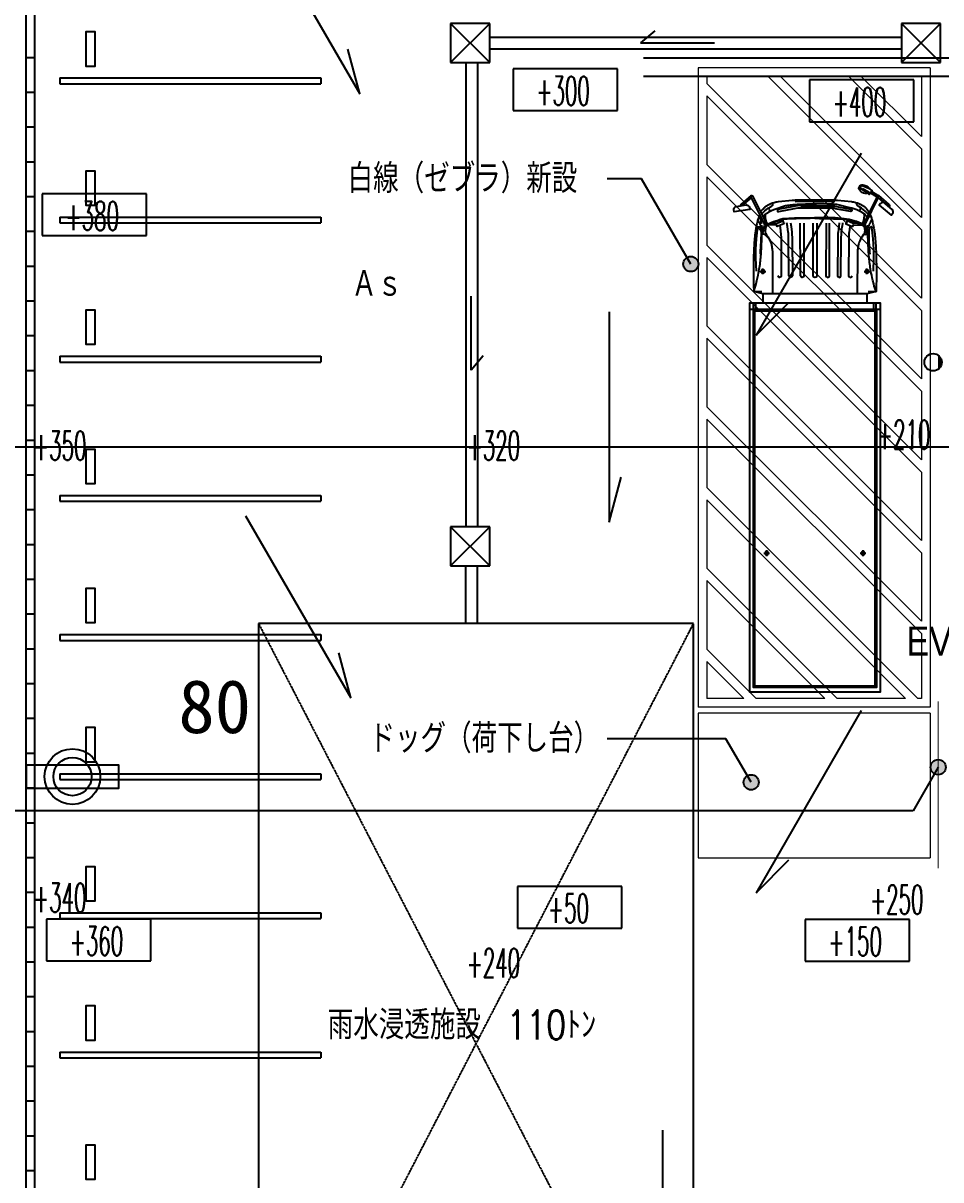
# Model space of a CAD drawing. Header units: millimetres. Extents: x 3721 to 423725, y 3529 to 115772.
# Drawn here: x 20774 to 36592, y 39457 to 59407 of the extents above; entities that cross this region are included whole.
import ezdxf
from ezdxf.enums import TextEntityAlignment as Align

# ---------------------------------------------------------------- set-up
doc = ezdxf.new("R2010")
doc.units = ezdxf.units.MM
doc.header["$LTSCALE"] = 0.2
doc.header["$PDMODE"] = 1
doc.linetypes.add('CENTER', pattern=[50.800000000000004, 31.75, -6.35, 6.35, -6.35])
doc.linetypes.add('HIDDEN', pattern=[0.375, 0.25, -0.125])
doc.layers.get('Defpoints').update_dxf_attribs({"color": 40})
for name, color, linetype in [('0-1', 7, 'Continuous'), ('92 設備記述', 3, 'Continuous'), ('歩行者通路', 1, 'Continuous')]:
    doc.layers.add(name, color=color, linetype=linetype)
doc.layers.add('A_通芯', color=8, linetype='Continuous', plot=False)
doc.layers.add('撤去記述', color=1, linetype='Continuous', lineweight=9, true_color=0xff0000)
doc.layers.add('改修範囲', color=1, linetype='Continuous', lineweight=9, true_color=0xff0000)
doc.styles.get("Standard").update_dxf_attribs({"font": 'simplex.shx', "width": 0.8, "height": 700, "bigfont": 'extfont2.shx'})
doc.styles.add('Standard-A', font='romans.shx', dxfattribs={"bigfont": 'extfont2.shx'})
doc.styles.add('ゴシック', font='MS Gothic.ttf', dxfattribs={"height": 4})
doc.styles.add('スタイル1', font='MS PGothic.ttf')

# ---------------------------------------------------------------- blocks, each defined once
blk = doc.blocks.new('4t-軌跡(CAD素材.com)')
at = {"color": 0, "linetype": 'ByBlock', "lineweight": -2}
for points in [[(-764.8437707707199, 196.861150735047), (-894.999913230291, 114.4798742569365), (-902.1974116670171, 109.4320180805771), (-906.3199292200588, 98.72457403426961), (-913.512363834845, 94.80938760377103), (-935.5738690723229, 110.1002770651758), (-960.4432534527296, 160.6314801481094), (-930.0628691507591, 182.3192385931579), (-787.430582663932, 238.3460273258243), (-774.9596500021144, 239.1174857965598), (-766.3827449843375, 234.5152247714796), (-757.6814681695396, 210.3841388541841), (-760.1675564273755, 199.0648978614699)], [(1060.018643010946, -8388.849307713775), (1060.018643010946, -1914.551628587509), (-1009.981356989025, -1914.551628587509), (-1009.981356989025, -8388.849307713775)]]:
    blk.add_lwpolyline(points, close=True, dxfattribs=at)
for points in [[(-894.999913230291, 114.4798742569365, 0.2291768049984026), (-790.683356334499, 127.515894465203, 0.1613515690306385), (-737.8677522656944, 183.4859011795998, 0.4626931686591522), (-765.5442214309151, 252.1324602104323, 0.123004528998382), (-802.6918425971962, 257.3713728100956, 0.07302055432825248), (-842.4285629529477, 248.9519195882749, 0.1140546297213871), (-898.9753027062543, 212.262638496697, 0.06841963241910276), (-916.0779860537587, 188.5853744329215)], [(-1178.169996715194, -57.03423767171626, -0.4142135623730787), (-1107.686088803879, -62.69274679930459), (-1083.707676406761, -90.85723650440559), (-1288.900653595294, -265.5524601544639), (-1312.879065992427, -237.3879704493702, -0.414213562373095), (-1307.220556864835, -166.9040625380367), (-1069.053599384337, 35.86423135381847)], [(-1072.037114783991, 72.72400719997313), (-1249.827793281089, -78.6417109084432, 0.353060018984549), (-1254.214693690068, -121.7764404870759)], [(1121.768275566763, 72.72400719997313), (1299.558954063876, -78.6417109084432, -0.2019816789270691), (1309.539153528123, -103.5169084920162, -0.2019816789270691)], [(-286.3133713650261, -101.7291766055942), (-591.2755958249472, -160.0376847921216, 0.2324410973854182), (-613.0914735304104, -174.0356277626634), (-610.6137109269766, -189.931041490061, 0.3265922731934958), (-596.7502095470409, -201.647895409762), (-263.036200838731, -141.5263922914964)], [(254.6912795647368, -101.4933448793963), (-285.5255874278519, -101.6977990491359, 0.4131776957412965), (-295.5217528476351, -111.6662034066758), (-295.5837293350633, -131.2820675305484, 0.4140753677810705), (-285.6200926352321, -141.3135965235051), (313.4445827263087, -143.4890176701947)], [(-770.5313025483192, -410.7103715661833, -0.04848322224379966), (-606.0409469376755, -350.5856188040634, -0.03530230971952785), (-435.1751563700818, -322.4938835294088), (-323.8827106118406, -310.7658608740239), (24.12315171769296, -303.3898692578514)], [(-395.8186038807471, -394.2856003785346), (-386.8675814133458, -460.0955791314118, -0.009805979292566373), (-386.1296259606752, -463.9475422893665), (-374.8955812841159, -554.7942103978276, -0.0266581308969879), (-367.4712715018686, -661.0920509321295), (-363.863293812974, -1311.379496274058, -0.8634990674076372), (-424.7965405578871, -1311.379496274058), (-428.4045182467817, -661.0920509321295, 0.0266581308969879), (-435.8288280289999, -554.7942103978276), (-447.0628727055882, -463.9475422893665, 0.009805979292566373), (-447.8008281582297, -460.0955791314118), (-456.7518506256602, -394.2856003785346)], [(820.2624633310916, -410.7103715661833, 0.04848322224379966), (655.7721077204478, -350.5856188040634, 0.07244138969258347), (576.2006923607696, -322.4938835294088), (373.9199966336746, -310.7658608740239), (24.12315171769296, -303.3519093440336)], [(445.8558899026975, -394.2856003785346), (436.9048674352671, -460.0955791314118, 0.009805979292566373), (436.1669119826256, -463.9475422893665), (424.9328673060372, -554.7942103978276, 0.0266581308969879), (417.508557523819, -661.0920509321295), (413.9005798349244, -1311.379496274058, 0.8634990674076372), (474.8338265798375, -1311.379496274058), (478.4418042687321, -661.0920509321295, -0.0266581308969879), (485.8661140509503, -554.7942103978276), (497.1001587275096, -463.9475422893665, -0.009805979292566373), (497.8381141801801, -460.0955791314118), (506.7891366476106, -394.2856003785346)], [(-579.8640599353093, -442.5411910828425), (-577.4764323322888, -460.0955791314118, -0.009805979292566373), (-576.7384768796182, -463.9475422893665), (-565.504432203059, -554.7942103978276, -0.0266581308969879), (-558.0801224208117, -661.0920509321295), (-554.4721447319171, -1311.379496274058, -0.8634990674076372), (-615.4053914768301, -1311.379496274058)], [(-166.9858438900119, -401.0374665268901), (-163.3778662011173, -1311.379496274058, -0.8634990674076372), (-224.3111129460303, -1311.379496274058), (-227.9190906349249, -401.0374665268901)], [(-5.449778722875635, -403.8114711870512), (-5.449778722875635, -1311.379496274058, 0.9167387382499042), (55.48346802203741, -1311.847641542685), (55.48346802203741, -405.0161411467489)], [(217.0231299119623, -401.0374665268901), (213.4151522230677, -1311.379496274058, 0.8634990674076372), (274.3483989679808, -1311.379496274058), (277.9563766568754, -401.0374665268901)], [(629.595220718169, -442.5411910828789), (627.2075931151485, -460.0955791314118, 0.009805979292566373), (626.469637662507, -463.9475422893665), (615.2355929859186, -554.7942103978276, 0.0266581308969879), (607.8112832037004, -661.0920509321295), (604.2033055148058, -1311.379496274058, 0.8634990674076372), (665.1365522597189, -1311.379496274058)]]:
    blk.add_lwpolyline(points, format="xyb", dxfattribs=at)
for points in [[(-838.5514319280774, -425.4498120078133), (-1078.410560398464, 54.59072562778965, -0.894638962321444), (-1051.574142249141, 67.9999262346173), (-811.7150137787539, -412.0406114009857, -0.860058965601119)], [(888.2825927108497, -425.4498120078133), (1128.141721181237, 54.59072562778965, 0.894638962321444), (1101.305303031913, 67.9999262346173), (861.4461745615263, -412.0406114009857, 0.860058965601119)], [(666.0616533637367, -173.5627811473023, 0.3681442637772814), (657.6529567060206, -163.6902053095182), (266.6968003876827, -85.95903410955361, 0.4411111116751301), (255.1291937611677, -95.14358903119137), (253.2144446702878, -122.9074508489648, 0.3890307372445136), (261.6410702660651, -133.4746670289969), (654.5119756752829, -209.4221620277604, 0.4605563000340634), (666.0616533637367, -199.5429667638746)], [(1154.018500912396, -131.3528837698468), (1148.677603602016, -167.9544897094092), (1415.33936709429, -206.8657084623192), (1420.680264404669, -170.2641025227567, 0.414213562373095), (1378.423757393597, -113.5685328967047), (1210.714070538452, -89.09637675876729, 0.414213562373095)], [(1150.018643010946, -1783.698905334932, -0.414213562373095), (1155.018643010946, -1788.698905334932), (1155.018643010946, -8484.958670721091), (-1104.981356989025, -8484.958670721091), (-1104.981356989025, -1788.698905334932, -0.414213562373095), (-1099.981356989025, -1783.698905334932)]]:
    blk.add_lwpolyline(points, format="xyb", close=True, dxfattribs=at)
for points in [[(-1061.177655271589, 74.57654487474792), (-952.3701022917085, 144.2279361521105)], [(-1042.906271460713, 50.65253829087669), (-939.0392010122741, 117.1413597606115)], [(-935.5738690723229, 110.1002770651758), (-902.2375755867834, 134.4446054587752), (-795.4725893406867, 186.6385065985341)], [(962.3841133568058, -210.0291110836115), (914.523009516488, -154.9653193799822), (907.5343899671134, -147.1252836712156), (900.2835758626607, -139.5046064047856), (892.7474348441028, -132.0976473332485), (884.9028345524421, -124.8987662090585), (876.7266426285642, -117.9023227847574), (868.1957267135003, -111.1026768128722), (859.2857944820862, -104.4954414342137), (849.9679137448693, -98.08124334297463), (840.2119923462888, -91.86196262163139), (829.9879381308419, -85.83947935268952), (819.2656589429098, -80.01567361864), (808.0150626270188, -74.39242550198833), (796.2060570275498, -68.97161508524005), (783.8085499890003, -63.75512245085702), (770.7805715511931, -58.74629098912555), (757.0326405354281, -53.95431732155703), (742.4633979583887, -49.38986137737083), (726.9714848367585, -45.06358308587369), (710.4555421872501, -40.98614237625588), (692.8142110265471, -37.16819917778048), (673.946132371304, -33.62041341976874), (653.7499472382624, -30.35344503141096), (417.089611513351, -5.196256473944231), (389.4749317685055, -4.02452400567563), (361.08533498201, -2.951435595205112), (331.7688151292823, -1.980618823923578), (301.3361215932382, -1.120622862486925), (269.4490253871336, -0.3996832385819289), (235.7320529317221, 0.1490429306650185), (199.8097306478157, 0.04132927890896099), (25.018643010917, 0.04132927890896099), (-25.018643010917, -0.04132927890896099), (-69.9977233515383, 0.04077054946537828), (-111.269298934305, 0.5972264372758218), (-149.7724446259526, 0.4923985283021466), (-185.6947669098881, 0.1490429306650185), (-219.4117393652705, -0.3996832385819289), (-251.2988355713751, -1.120622862486925), (-281.7315291074192, -1.980618823923578), (-311.0480489601759, -2.951435595205112), (-339.4376457466715, -4.02452400567563), (-367.0523254914879, -5.196256473944231), (-604.0187864554609, -30.35344503141096), (-624.2149715885316, -33.62041341976874), (-643.0830502437457, -37.16819917778048), (-660.7243814044778, -40.98614237625588), (-677.2403240539861, -45.06358308587369), (-692.7322371755872, -49.38986137737083), (-707.3014797526266, -53.95431732155703), (-721.0494107683917, -58.74629098912555), (-734.0773892061989, -63.75512245085702), (-746.4748962447484, -68.97161508524005), (-758.2839018442173, -74.39242550198833), (-769.5344981601374, -80.01567361864), (-780.2567773480405, -85.83947935268952), (-790.4808315635164, -91.86196262163139), (-800.2367529620678, -98.08124334297463), (-809.5546336992848, -104.4954414342137), (-818.4645659306989, -111.1026768128722), (-826.9954818457918, -117.9023227847574), (-835.1716737696406, -124.8987662090585), (-843.0162740613305, -132.0976473332485), (-850.5524150798592, -139.5046064047856), (-857.8032291843119, -147.1252836712156), (-864.7918487337156, -154.9653193799822), (-871.541406087068, -163.0303537785876), (-911.0632065679383, -213.210739118138)], [(1276.905401176904, -98.75499939850124), (1118.784760167109, 35.86423135381847)], [(-893.9335622459621, -247.4930435785354), (-842.1376360153226, -193.8477726004712), (-780.9741943452827, -145.9925505494903), (-730.6866161004436, -113.6229760917558), (-708.5410191096744, -100.198367443496), (-702.4248897321377, -91.48865554673102), (-699.7872753772099, -78.67002161338314), (-700.8195384817809, -62.52867605161009), (-703.2835191222694, -52.69551445752222)], [(-875.1596314034396, -285.0661303843153), (-847.2124076786713, -262.0427514759576), (-838.5065691185737, -254.9746590968352), (-829.8715864264086, -248.1926626536369), (-821.250206394805, -241.6617826659131), (-812.5851758163335, -235.3470396533012), (-803.8192414836521, -229.2134541353225), (-794.8951501893316, -223.2260466315711), (-785.7556487259717, -217.3498376616408), (-776.3434838862013, -211.5498477450965), (-766.5946206662484, -205.7977864727363), (-756.41789687665, -200.0921197199423), (-745.7153685316007, -194.4380024333877), (-734.3890916452947, -188.8405895596588), (-722.3411222318973, -183.3050360453999), (-709.4735163056321, -177.8364968372262), (-695.688329880606, -172.4401268817674), (-680.8876189710718, -167.1210811256242), (-665.0189749530255, -161.8862328309988), (-648.2121306497575, -156.7493285221644), (-630.6423542464472, -151.725833039025), (-612.484913928216, -146.8312112214262), (-593.9150778802141, -142.0809279092573), (-575.108114287621, -137.490447942364), (-375.8118222509365, -85.54172506549367), (-352.442294606808, -82.980028710248), (-328.0442745655455, -80.63987424071092), (-302.5248522689071, -78.55394321298081), (-275.6513800066168, -76.74304042310541), (-246.6322586604656, -75.18046362679888), (-214.5361512602103, -73.82763381968107), (-178.4317208356078, -72.64597199743002), (-137.3876304164442, -71.59689915562194), (-90.4725430324761, -70.64183628993487), (-36.75512171351875, -69.74220439595956), (24.69597051070014, -68.85942446940317)], [(-746.2348057378404, -194.6620557402421), (-755.1668070025189, -170.8967498841594), (-761.352742948904, -152.3389420449457), (-767.3152148976369, -136.1403228488707)], [(360.809517321366, -2.503003601254022), (360.8021344586596, -26.87977089315973), (25.018643010917, -25.61235013421538), (-310.7648484368256, -26.87977089315973), (-310.772231299532, -2.503003601254022)], [(924.416140426023, -286.0160716585997), (915.0184988133988, -276.466818885332), (905.8052251966874, -269.3431288866341), (896.9435684614728, -262.0427514759576), (888.2377299013751, -254.9746590968352), (879.6027472092101, -248.1926626536369), (870.9813671775773, -241.6617826659131), (862.316336599135, -235.3470396533012), (853.5504022664245, -229.2134541353225), (844.626310972104, -223.2260466315711), (835.4868095087731, -217.3498376616408), (826.0746446690027, -211.5498477450965), (816.3257814490207, -205.7977864727363), (806.1490576594224, -200.0921197199423), (795.446529314373, -194.4380024333877), (784.120252428067, -188.8405895596588), (772.0722830146988, -183.3050360453999), (759.2046770884044, -177.8364968372262), (745.4194906634075, -172.4401268817674), (730.6187797538732, -167.1210811256242), (714.7501357358269, -161.8862328309988), (530.5212055754819, -100.5294806626116), (510.9004920431325, -97.35029822080833), (490.7158354049752, -94.22924988407613), (469.8743258026807, -91.19901720849884), (448.2830533780361, -88.29228175026219), (425.8491082727996, -85.54172506549367), (402.4795806286711, -82.980028710248), (378.0815605874086, -80.63987424071092), (352.5621382907702, -78.55394321298081), (325.6886660284799, -76.74304042310541), (296.6695446823287, -75.18046362679888), (264.5734372820443, -73.82763381968107), (228.4690068574419, -72.64597199743002), (187.4249164383073, -71.59689915562194), (140.5098290543392, -70.64183628993487), (86.79240773538186, -69.74220439595956), (25.34131551113387, -68.85942446940317)], [(943.6647230287344, -247.4930435785354), (891.868796798095, -193.8477726004712), (830.7053551280551, -145.9925505494903), (780.417776883216, -113.6229760917558), (758.2721798924758, -100.198367443496), (752.15605051491, -91.48865554673102), (749.5184361599822, -78.67002161338314), (750.5506992645533, -62.52867605161009), (753.0146799050417, -52.69551445752222)], [(795.9659665206418, -194.6620557402421), (804.8979677853204, -170.8967498841594), (811.0839037317055, -152.3389420449457), (817.0463756804384, -136.1403228488707)], [(-925.1516168006783, -251.5204223030159), (-928.8089037797326, -259.6919827517049), (-933.7667885543924, -271.548633804392), (-938.6165492514992, -283.9919781702556), (-943.3693332884723, -297.0960651844725), (-948.0362880827888, -310.9349441822633), (-952.6285610518098, -325.5826644988629), (-957.1572996130126, -341.1132754694336), (-961.6336511838163, -357.6008264292395), (-966.0626094898762, -375.0769546355805), (-970.42455348988, -393.4036490345534), (-974.6937084506644, -412.4004864944072), (-978.8442996391532, -431.8870438833474), (-982.850552322212, -451.6828980696082), (-986.6866917667357, -471.6076259214242), (-990.3269432396482, -491.4808043069861), (-993.7455320078152, -511.122010094572), (-996.9244157580397, -530.4023696186414), (-999.8764818569034, -549.3992070784807), (-1002.622350090896, -568.2413961396742), (-1005.182640246479, -587.0578104677625), (-1007.577972110172, -605.9773237282425), (-1009.828965468434, -625.1288095867421), (-1011.956240107786, -644.641141708802), (-1013.980415814687, -664.6431937599191), (-1015.918675744571, -685.2672760368077), (-1017.774456528496, -706.6594453603102), (-1019.54775816646, -728.9691951826026), (-1021.238580658464, -752.3460189555699), (-1022.846924004538, -776.9394101313592), (-1024.372788204651, -802.898862162001), (-1025.816173258805, -830.3738684994969), (-1027.177079167028, -859.5139225959065), (-1028.457224244819, -890.4388769601719), (-1029.66520006991, -923.1500203289543), (-1030.13730957704, -937.3485191084692)], [(-887.9048515818868, -490.7294018429748), (-894.270536152253, -476.3232266289633), (-899.8473028478766, -463.7109514538242), (-904.7429377656808, -452.6452949471059), (-909.0652270026767, -442.8789757382983), (-912.9219566558168, -434.1647124570081), (-916.4209128220245, -426.2552237327982), (-919.6698815983109, -418.903228195144), (-922.7766490816284, -411.8614444736377), (-925.8551426903432, -404.89672538585), (-929.0438551285333, -397.8324605014277), (-932.4874204216612, -390.5061735780837), (-936.3304725951893, -382.7553883735454), (-940.7176456746383, -374.4176286454531), (-945.7935736854415, -365.3304181515196), (-951.7028906530904, -355.3312806494432), (-958.5902306030766, -344.2577398969079)], [(-940.4673713850934, -287.6238048407467), (-924.450732550773, -292.0132587083717), (-910.1267574347294, -293.2394481941665), (-904.904402107597, -292.6547181466231)], [(-811.1959768731758, -414.146558170949), (-810.7692786812113, -413.9333523093082), (-624.2853038206667, -399.9487450037741), (-529.9202800779749, -363.9074626230504), (-510.0686699096841, -415.883905777162), (-624.618916894673, -459.6346264851345), (-637.589160733376, -429.5931805972541), (-788.4045375684655, -438.1951513965978), (-813.2632755858212, -456.1184632034638), (-822.1290337812534, -465.5279527413441), (-833.412790205286, -535.4794353033722), (-826.3813555771922, -590.5038294493352), (-844.326150464607, -600.6019205726989), (-870.888939034412, -593.9790971349066), (-872.9173929865792, -576.9283724447378), (-845.8750624600943, -441.6262258362622), (-837.6056968305347, -427.3425529161359), (-837.1789986385411, -427.1293470544988)], [(-791.6858186239697, -412.4048056430074), (-793.7103025689285, -409.1687326953906), (-796.7743206423038, -404.0706452124359), (-799.2997421515611, -399.6497153085584), (-801.397618764764, -395.7450110272839), (-803.1790021500055, -392.1956004121821), (-804.7549439754075, -388.8405515068662), (-806.2197079467733, -385.5435830523566), (-807.6004059207771, -382.2670165796662), (-808.907361791833, -378.99782431723), (-810.1508994543838, -375.7229784936135), (-811.3413428027852, -372.429451337237), (-812.4890157315094, -369.1042150766079), (-813.6042421349412, -365.7342419402048), (-814.6973459074943, -362.3065041564769), (-815.7756193237874, -358.8131768689709), (-816.8342281792866, -355.2672468813762), (-817.8653066496918, -351.6869039123922), (-818.8609889107029, -348.090337680791), (-819.8134091379616, -344.4957379052576), (-820.7147015071969, -340.921294304535), (-821.5570001941087, -337.3851965973081), (-822.3324393743096, -333.9056345023782), (-823.0358571006655, -330.4926041714134), (-823.6729069343855, -327.1233274881888), (-824.2519463137869, -323.7668327694919), (-824.7813326772157, -320.3921483320228), (-825.2694234629889, -316.9683024926562), (-825.7245761094528, -313.4643235680342), (-826.1551480549533, -309.8492398750313), (-826.5694967377785, -306.0920797303479), (-826.9688511930144, -302.1195107094172), (-827.32592684259, -297.6887574222419), (-827.6063107050868, -292.5146837374705), (-827.7755897991738, -286.3121535237078), (-827.7993511434324, -278.7960306496461), (-827.6431817565608, -269.6811789838175), (-827.2726686571405, -258.682462395016), (-826.6533988637821, -245.5147447517593)], [(24.12315171769296, -318.9730930750593), (-55.37895281340752, -320.5050403921705), (-126.5319803900929, -321.9560137518783), (-190.098338749769, -323.3595090735107), (-246.8404356298124, -324.7490222763663), (-297.5206787675415, -326.1580492798166), (-342.9014759004203, -327.6200860032041), (-383.7452347657963, -329.1686283658128), (-420.8143631010171, -330.8371722869997), (-454.7943791569996, -332.657728082042), (-486.0632432385028, -334.6563636500287), (-514.9220261638256, -336.8576612859251), (-542.613952118103, -351.7644608092014), (-563.2963602534874, -355.6950323901765), (-583.4459327416407, -359.9827821593426), (-603.1334901819209, -364.6347324670278), (-622.4298531736276, -369.6579056634437), (-641.4058423161478, -375.0593240989474), (-660.1322782087809, -380.8460101237506), (-678.679981450885, -387.0249860881813), (-697.1197726417595, -393.6032743425239), (-715.5986378096422, -400.6462751207073), (-732.6882264744345, -407.6792174881521)], [(25.91413430414104, -318.9730930750593), (105.4162388352706, -320.5050403921705), (176.5692664119561, -321.9560137518783), (240.1356247716321, -323.3595090735107), (296.8777216516464, -324.7490222763663), (347.5579647894047, -326.1580492798166), (392.9387619222834, -327.6200860032041), (433.7825207876303, -329.1686283658128), (470.8516491228802, -330.8371722869997), (504.8316651788627, -332.657728082042), (536.1005292603659, -334.6563636500287), (564.9593121856597, -336.8576612859251), (592.3451129009045, -351.7644608092014), (613.0275210362888, -355.6950323901765), (633.1770935244422, -359.9827821593426), (652.8646509646933, -364.6347324670278), (672.1610139564291, -369.6579056634437), (691.1370030989201, -375.0593240989474), (709.8634389915824, -380.8460101237506), (728.4111422336573, -387.0249860881813), (746.8509334245609, -393.6032743425239), (765.3297985924146, -400.6462751207073), (783.6042702475825, -408.1668368186583)], [(860.9271376559482, -414.146558170949), (860.5004394639836, -413.9333523093082), (674.0164646034391, -399.9487450037741), (579.6514408607472, -363.9074626230504), (559.7998306924565, -415.883905777162), (674.3500776774454, -459.6346264851345), (687.3203215161484, -429.5931805972541), (838.1356983512378, -438.1951513965978), (862.9944363685936, -456.1184632034638), (871.8601945640257, -465.5279527413441), (883.1439509880584, -535.4794353033722), (876.1125163599645, -590.5038294493352), (894.0573112473794, -600.6019205726989), (920.6200998171844, -593.9790971349066), (922.6485537693516, -576.9283724447378), (895.6062232428667, -441.6262258362622), (887.3368576133071, -427.3425529161359), (886.9101594213425, -427.1293470544988)], [(841.3587406406732, -412.4978984511145), (843.4414633517008, -409.1687326953906), (846.5054814251052, -404.0706452124359), (849.0309029343625, -399.6497153085584), (851.1287795475655, -395.7450110272839), (852.910162932807, -392.1956004121821), (854.486104758209, -388.8405515068662), (855.9508687295456, -385.5435830523566), (857.3315667035495, -382.2670165796662), (858.6385225746344, -378.99782431723), (859.8820602371561, -375.7229784936135), (861.0725035855867, -372.429451337237), (862.2201765143109, -369.1042150766079), (863.3354029177426, -365.7342419402048), (864.4285066902667, -362.3065041564769), (865.5067801065597, -358.8131768689709), (866.565388962088, -355.2672468813762), (867.5964674324932, -351.6869039123922), (868.5921496934752, -348.090337680791), (869.544569920763, -344.4957379052576), (870.4458622899983, -340.921294304535), (871.288160976881, -337.3851965973081), (872.0636001571111, -333.9056345023782), (872.7670178834669, -330.4926041714134), (873.404067717187, -327.1233274881888), (873.9831070965884, -323.7668327694919), (874.512493459988, -320.3921483320228), (875.0005842457904, -316.9683024926562), (875.4557368922542, -313.4643235680342), (875.8863088377257, -309.8492398750313), (876.30065752058, -306.0920797303479), (876.7000119758159, -302.1195107094172), (877.0570876253623, -297.6887574222419), (877.3374714878883, -292.5146837374705), (877.5067505819461, -286.3121535237078), (877.5305119262339, -278.7960306496461), (877.3743425393332, -269.6811789838175), (877.0038294399128, -258.682462395016), (876.3845596465835, -245.5147447517593)], [(937.6360123646882, -490.7294018429748), (944.0016969350545, -476.3232266289633), (949.5784636306489, -463.7109514538242), (954.4740985484823, -452.6452949471059), (958.7963877854781, -442.8789757382983), (962.6531174385891, -434.1647124570081), (966.152073604826, -426.2552237327982), (969.4010423811123, -418.903228195144), (972.5078098644008, -411.8614444736377), (975.5863034731155, -404.89672538585), (978.7750159113057, -397.8324605014277), (982.2185812044336, -390.5061735780837), (986.0616333779908, -382.7553883735454), (990.4488064574107, -374.4176286454531), (995.524734468243, -365.3304181515196), (1001.434051435892, -355.3312806494432), (1008.321391385849, -344.2577398969079)], [(941.6219994008861, -411.9573499687613), (944.7599716879049, -396.9121993525696), (947.4230448319722, -384.4050061124653), (949.6790615678619, -374.1066346623775), (951.5958646302315, -365.6879494161767), (953.2412967537675, -358.8198147877192), (954.6832006732147, -353.1730951909485), (955.9894191232597, -348.4186550396917), (957.227794838589, -344.2273587478776), (958.4546859087277, -340.3229799636683), (959.680511842409, -336.6409292721582), (960.9042075032339, -333.1695264928203), (962.1247077546868, -329.8970914450401), (963.3409474603686, -326.8119439482034), (964.551861483822, -323.9024038217685), (965.7563846886187, -321.1567908851357), (966.9534519382723, -318.5634249577342), (968.1424710204446, -316.1111415209671), (969.3247414192156, -313.7908387045827), (970.5020355427259, -311.5939303003179), (971.6761257991166, -309.5118300998947), (972.8487845965574, -307.5359518951227), (974.0217843431892, -305.6577094776658), (975.1968974471529, -303.8685166393334), (976.3758963166183, -302.1597871718768), (977.568129112522, -300.5176541569745), (978.8132470068085, -298.9071278362899), (980.1584769242472, -297.2879377413992), (981.6510457896366, -295.6198134039951), (983.3381805276877, -293.8624843556099), (985.267108063199, -291.9756801278781), (987.4850553208817, -289.9191302524632), (990.0392492255341, -287.6525642609122)], [(975.1889028226287, -251.5204223030159), (978.8461898016831, -259.6919827517049), (983.8040745763428, -271.548633804392), (988.6538352734497, -283.9919781702556), (993.4066193104227, -297.0960651844725), (998.0735741047392, -310.9349441822633), (1002.66584707376, -325.5826644988629), (1007.194585634963, -341.1132754694336), (1011.670937205767, -357.6008264292395), (1016.099895511827, -375.0769546355805), (1020.46183951183, -393.4036490345534), (1024.730994472615, -412.4004864944072), (1028.881585661104, -431.8870438833474), (1032.887838344162, -451.6828980696082), (1036.723977788686, -471.6076259214242), (1040.364229261599, -491.4808043069861), (1043.782818029766, -511.122010094572), (1046.96170177999, -530.4023696186414), (1049.913767878854, -549.3992070784807), (1052.659636112847, -568.2413961396742), (1055.21992626843, -587.0578104677625), (1057.615258132122, -605.9773237282425), (1059.866251490384, -625.1288095867421), (1061.993526129736, -644.641141708802), (1064.017701836638, -664.6431937599191), (1065.955961766522, -685.2672760368077), (1067.811742550446, -706.6594453603102), (1069.58504418841, -728.9691951826026), (1071.275866680415, -752.3460189555699), (1072.884210026488, -776.9394101313592), (1074.410074226602, -802.898862162001), (1075.853459280755, -830.3738684994969), (1077.214365188978, -859.5139225959065), (1078.49451026677, -890.4388769601719), (1079.702486091861, -923.1500203289543), (1080.17459559899, -937.3485191084692)], [(-982.7178079290461, -1230.022185515605), (-993.574658960526, -1008.461412177883), (-991.2884026562242, -859.7510449218389), (-979.4463774938922, -673.3685101315714), (-963.9270585126214, -518.2804041457202), (-957.7085498730448, -478.2303280921697), (-954.7043841681007, -471.0500710513079), (-950.4138560985302, -468.3273372173062), (-936.7942473543953, -468.3273372173062), (-927.5793230802374, -476.1785870616077), (-914.9315312980762, -489.1898580447232), (-910.5265843998786, -496.5009913308459), (-907.6152375621168, -504.6290798050395), (-904.4742829411844, -521.6627347028189), (-902.5206536122278, -575.4851037099361), (-903.7984026154882, -615.9809941077256), (-905.4593658902013, -650.8251787756308), (-906.7300105531613, -710.6696068764759), (-916.653774069724, -889.7045144110634), (-919.2611939404887, -938.3163259270586)], [(-902.2468228799553, -937.3485191084692), (-902.1434320013068, -935.6099139654762), (-900.4266677094711, -904.7175722932516), (-898.8698460461892, -874.8894992359055), (-897.4714623125183, -846.4985868227304), (-896.2270767446462, -819.8243594196902), (-895.1205093198951, -794.7728707392162), (-894.1326449507178, -771.1568068303968), (-893.2443685496837, -748.7888537422623), (-892.4365650292748, -727.4816975239446), (-891.690119301973, -707.0480242244448), (-890.9859162803186, -687.3005198928513), (-890.3048408768227, -668.0518705782088), (-889.6343620977568, -649.1626284471495), (-888.9882853244926, -630.6848101363066), (-888.3870000322204, -612.718298399901), (-887.8508956960432, -595.3629759921096), (-887.4003617911221, -578.7187256671532), (-887.0557877926476, -562.8854301791798), (-886.8375631757226, -547.9629722824393), (-886.7660774155374, -534.0512347310942), (-886.8556086405733, -521.203561717346), (-887.0959895925916, -509.287143185451), (-887.4709416667902, -498.1226305177042), (-887.9641862583085, -487.5306750963427), (-888.5594447622861, -477.3319283036326), (-889.2404385738628, -467.3470415218108), (-889.7052361109963, -457.5214708068452), (-889.8204581468453, -451.4147029073138), (-889.9740875279676, -444.3477513757753), (-890.1661242543632, -435.8366836617133)], [(-851.3880758720479, -469.2097415465214), (-855.2504459787015, -471.4455277690795), (-888.2484398090601, -491.3369812962846)], [(-888.1468581792869, -490.1817169228671), (-863.1827975913911, -528.2228197910663)], [(-827.7189189809578, -580.0367455870328), (-812.9877376450604, -601.0038863924638), (-784.7186976962112, -643.9727721285963), (-763.7366902922367, -678.9741723657571), (-748.709677226012, -707.5751908770544), (-738.3056202903826, -731.3429314355817), (-731.1924812782236, -751.8444978143598), (-726.0382219824387, -770.646993786555), (-721.7276770960743, -789.0748003156405), (-718.0131729128625, -807.4814071267392), (-714.8639086267649, -825.9775811353684), (-712.2490834317141, -844.6740892571324), (-710.1378965216136, -863.681698407534), (-708.499547090425, -883.1111755020902), (-707.3032343320519, -903.073287456391), (-706.518157440456, -923.6788011859244), (-706.277845104938, -1621.54613756913)], [(878.048391366392, -575.3546664399037), (858.8890888378228, -603.5644956739343), (832.2335334847885, -645.4546062035151), (812.3330926780036, -679.7328714121322), (797.9621118100331, -707.8952670372455), (787.8949362735293, -731.4377688163731), (780.9059114610573, -751.8563524869605), (775.7693827652402, -770.646993786555), (771.4588378788758, -789.0748003156405), (767.744333695664, -807.4814071267392), (764.5950694095663, -825.9775811353684), (761.9802442144864, -844.6740892571324), (759.8690573043859, -863.681698407534), (758.2307078731974, -883.1111755020902), (757.0343951148534, -903.073287456391), (756.2493182232574, -923.6788011859244), (756.0090058877395, -1621.54613756913)], [(821.2278110555926, -411.1361238347235), (821.8902849313599, -411.4050482596431), (822.489686141329, -411.6256270800586), (823.0297432915104, -411.7981605666646), (823.5141849880602, -411.9229489901263), (823.9467398369598, -412.0002926212546), (824.3317259813921, -412.0311605351089), (824.6758197126765, -412.0191970242813), (824.9862868591881, -411.9687151856851), (825.2703932493023, -411.8840281163357), (825.5354047113942, -411.76944891319), (825.7885870738683, -411.6292906731178)], [(901.1192366548203, -469.2097415465141), (904.9816067615029, -471.4455277690795), (937.9796005918324, -491.3369812962846)], [(937.368161612234, -490.9648357018523), (912.4616867206787, -525.9599480498073)], [(952.2841089019057, -937.3485191084692), (952.1807180232572, -935.6099139654762), (950.4639537314215, -904.7175722932516), (948.9071320681396, -874.8894992359055), (947.5087483344687, -846.4985868227304), (946.2643627665966, -819.8243594196902), (945.1577953418455, -794.7728707392162), (944.1699309726682, -771.1568068303968), (943.2816545716341, -748.7888537422623), (942.4738510512252, -727.4816975239446), (941.7274053239234, -707.0480242244448), (941.023202302269, -687.3005198928513), (940.3421268987731, -668.0518705782088), (939.6716481197072, -649.1626284471495), (939.025571346443, -630.6848101363066), (938.4242860541708, -612.718298399901), (937.8881817179936, -595.3629759921096), (937.4376478130725, -578.7187256671532), (937.093073814598, -562.8854301791798), (936.874849197673, -547.9629722824393), (936.8033634374879, -534.0512347310942), (936.8928946625238, -521.203561717346), (937.1332756145421, -509.287143185451), (937.5082276887406, -498.1226305177042), (938.0014722802589, -487.5306750963427), (938.5967307842366, -477.3319283036326), (939.2777245958132, -467.3470415218108), (939.7425221329468, -457.5214708068452), (939.8577441687958, -451.4147029073138), (940.0113735499181, -444.3477513757753), (940.2034102763137, -435.8366836617133)], [(1032.448968711818, -1230.022185515605), (1043.305819743298, -1008.461412177883), (1041.019563438997, -859.7510449218389), (1029.177538276694, -673.3685101315714), (1013.658219295394, -518.2804041457202), (1007.439710655817, -478.2303280921697), (1004.435544950873, -471.0500710513079), (1000.145016881332, -468.3273372173062), (986.5254081371677, -468.3273372173062), (977.3104838630097, -476.1785870616077), (964.6626920808485, -489.1898580447232), (960.257745182651, -496.5009913308459), (957.3463983448892, -504.6290798050395), (954.2054437239567, -521.6627347028189), (952.2518143950001, -575.4851037099361), (953.5295633982896, -615.9809941077256), (955.1905266729736, -650.8251787756308), (956.4611713359336, -710.6696068764759), (966.3849348524964, -889.7045144110634), (968.9923547232902, -938.3163259270586)], [(-1030.443859817242, -937.3485191084692), (-1031.445637777433, -978.5653244035566), (-1032.437105844394, -1021.398205464655), (-1033.406647947806, -1066.13166531342), (-1034.981356989025, -1114.301627883782), (-1034.981356989025, -1378.322088623514), (-1032.434130837573, -1471.406252233362), (-1030.008788075633, -1579.01959353737), (-999.0071531764843, -1489.05099963968), (-988.3513643294718, -1447.991215033857), (-974.4310051871726, -1391.682703470236), (-963.0450476975675, -1342.837194614702), (-953.7773385906912, -1300.217773278076), (-946.211724596491, -1262.58752427117), (-939.9320524450595, -1228.70953240485), (-934.522168866315, -1197.346882489939), (-929.6293489586533, -1167.41773873708), (-925.1545812937111, -1138.460582956068), (-921.0622828114574, -1110.168976356486), (-917.3168704518903, -1082.236480147876), (-913.8827611549495, -1054.356655539865), (-910.7243718606333, -1026.223063741978), (-907.8061195089394, -997.529265963858), (-905.0924210398371, -967.9688234150599), (-902.5533731201285, -937.3485191084692)], [(1080.481145839192, -937.3485191084692), (1081.482923799384, -978.5653244035566), (1082.474391866344, -1021.398205464655), (1083.443933969756, -1066.13166531342), (1085.018643010975, -1114.301627883782), (1085.018643010975, -1378.322088623514), (1082.471416859524, -1471.406252233362), (1080.046074097583, -1579.01959353737), (1049.044439198435, -1489.05099963968), (1038.388650351422, -1447.991215033857), (1024.468291209123, -1391.682703470236), (1013.082333719518, -1342.837194614702), (1003.814624612642, -1300.217773278076), (996.2490106184414, -1262.58752427117), (989.96933846701, -1228.70953240485), (984.5594548882655, -1197.346882489939), (979.6666349806037, -1167.41773873708), (975.1918673156615, -1138.460582956068), (971.0995688334078, -1110.168976356486), (967.3541564738407, -1082.236480147876), (963.9200471769, -1054.356655539865), (960.7616578825837, -1026.223063741978), (957.8434055308899, -997.529265963858), (955.1297070617875, -967.9688234150599), (952.590659142079, -937.3485191084692)], [(-891.3901289031637, -1579.016706206814), (-1030.314913314811, -1579.01959353737), (-871.4324480939686, -1621.54613756913), (-871.4324480939686, -1783.698905334932)], [(-871.4324480939686, -1621.54613756913), (921.1636088767409, -1621.54613756913), (1080.046074097583, -1579.01959353737), (941.1212896859361, -1579.016706206814)], [(-1031.443091005014, -1889.551628587509), (-1031.443091005014, -1783.698905334932)], [(-991.4430910050141, -1889.551628587509), (-991.4430910050141, -1783.698905334932)], [(921.1636088768573, -1621.54613756913), (921.1636088768573, -1783.698905334932)], [(1041.480377026935, -1889.551628587509), (1041.480377026935, -1783.698905334932)], [(1081.480377026935, -1889.551628587509), (1081.480377026935, -1783.698905334932)], [(-1104.981356989025, -1889.551628587509), (1155.018643010946, -1889.551628587509)], [(-1034.981356989025, -1889.551628587509), (-1034.981356989025, -8413.849307713775), (1085.018643010946, -8413.849307713775), (1085.018643010946, -1889.551628587509)]]:
    blk.add_lwpolyline(points, dxfattribs=at)
at = {"layer": 'Defpoints', "color": 5}
for points in [[(-872.4813569890248, -1284.958670721069), (-872.4813569890248, -1184.958670721069)], [(922.5186430109752, -1284.958670721069), (922.5186430109752, -1184.958670721069)], [(-822.4813569890248, -1234.958670721069), (-922.4813569890248, -1234.958670721069)], [(972.5186430109752, -1234.958670721069), (872.5186430109752, -1234.958670721069)], [(-754.9813569890248, -6094.958670721087), (-854.9813569890248, -6094.958670721087)], [(-804.9813569890248, -6144.958670721087), (-804.9813569890248, -6044.958670721087)], [(905.0186430109752, -6094.958670721087), (805.0186430109752, -6094.958670721087)], [(855.0186430109752, -6144.958670721087), (855.0186430109752, -6044.958670721087)]]:
    blk.add_lwpolyline(points, dxfattribs=at)
for centre in [(-872.4813569890248, -1234.958670721069), (922.5186430109752, -1234.958670721069), (-804.9813569890248, -6094.958670721087), (855.0186430109752, -6094.958670721087)]:
    blk.add_circle(centre, 30, dxfattribs=at)

msp = doc.modelspace()

# ---------------------------------------------------------------- hatches: boundary and pattern name
at = {"layer": '92 設備記述'}
h = msp.add_hatch(color=8, dxfattribs=at)
h.dxf.hatch_style = 1
h.paths.add_polyline_path([(32412.99733229552, 55251.74190529691, 1), (32151.14854603738, 55251.74190529691, 1)])
h = msp.add_hatch(color=8, dxfattribs=at)
h.dxf.hatch_style = 1
h.paths.add_polyline_path([(36676.46644096334, 46574.18147760117, -1), (36414.6176547052, 46574.18147760117, -1)])
h = msp.add_hatch(color=8, dxfattribs=at)
h.dxf.hatch_style = 1
h.paths.add_polyline_path([(33452.71321820642, 46313.93988861434, 1), (33190.86443194828, 46313.93988861434, 1)])

# ---------------------------------------------------------------- linework, layer by layer
at = {"linetype": 'CENTER', "ltscale": 0.5, "const_width": 20}
msp.add_lwpolyline([(36545.54204783427, 47708.88876596745), (36545.54204783427, 44831.12485847995)], dxfattribs=at)
at = {"layer": '0-1', "color": 8}
msp.add_line((20824.47670860786, 30011.46237636921), (20824.47670860786, 93012.18397636921), dxfattribs=at)
at = {"layer": '0-1', "color": 8, "linetype": 'Continuous'}
for p, q in [((20974.47670860786, 30314.7113763692), (20974.47670860786, 93012.18397636921)), ((24764.62170860782, 61327.0481763692), (26578.09170860786, 58186.0261763692)), ((28142.79170860781, 59403.0805763692), (28142.79170860781, 58728.0805763692)), ((28142.79170860781, 59403.0805763692), (28817.79170860781, 58728.0805763692)), ((28142.79170860781, 58728.0805763692), (28817.79170860781, 59403.0805763692)), ((28817.79170860781, 59403.0805763692), (28142.79170860781, 59403.0805763692)), ((28817.79170860781, 58728.0805763692), (28817.79170860781, 59403.0805763692)), ((31664.81870860781, 59274.80537636921), (31417.85370860784, 59065.5805763692)), ((35912.85470860783, 59403.0805763692), (35912.85470860783, 58728.0805763692)), ((35912.85470860783, 59403.0805763692), (36587.85470860783, 58728.0805763692)), ((35912.85470860783, 58728.0805763692), (36587.85470860783, 59403.0805763692)), ((36587.85470860783, 59403.0805763692), (35912.85470860783, 59403.0805763692)), ((36581.18174135371, 59403.0805763692), (36581.18174135371, 58728.0805763692)), ((31417.85370860784, 59065.5805763692), (32690.85370860784, 59065.5805763692)), ((26578.09170860786, 58186.0261763692), (26370.41450860782, 58961.06497636921)), ((20974.41830860783, 58811.46237636921), (20824.41830860783, 58811.46237636921)), ((28142.79170860781, 58728.0805763692), (28817.79170860781, 58728.0805763692)), ((35912.85470860783, 58728.0805763692), (36587.85470860783, 58728.0805763692)), ((21407.86110860785, 58462.1839763692), (21407.86110860785, 58362.1839763692)), ((21407.86110860785, 58462.1839763692), (25907.86110860785, 58462.1839763692)), ((25907.86110860785, 58462.1839763692), (25907.86110860785, 58362.1839763692)), ((29217.48890860786, 58620.03437636921), (29217.48890860786, 57900.0341763692)), ((31017.48890860786, 58620.03437636921), (29217.48890860786, 58620.03437636921)), ((31017.48890860786, 57900.0341763692), (31017.48890860786, 58620.03437636921)), ((21407.86110860785, 58362.1839763692), (25907.86110860785, 58362.1839763692)), ((36126.66970860783, 58427.13902835091), (34326.66970860783, 58427.13902835091)), ((34326.66970860783, 58427.13902835091), (34326.66970860783, 57707.13902835091)), ((36126.66970860783, 57707.13902835091), (36126.66970860783, 58427.13902835091)), ((20974.41830860783, 58211.46237636921), (20824.41830860783, 58211.46237636921)), ((29217.48890860786, 57900.0341763692), (31017.48890860786, 57900.0341763692)), ((34326.66970860783, 57707.13902835091), (36126.66970860783, 57707.13902835091)), ((20974.43010860786, 57611.46237636921), (20824.43010860786, 57611.46237636921)), ((35219.75610860786, 57165.05477636921), (33406.28610860783, 54024.03257636921)), ((20974.43010860786, 57011.46237636921), (20824.43010860786, 57011.46237636921)), ((21102.1077086078, 56463.92917636921), (21102.1077086078, 55743.92917636921)), ((22902.1077086078, 56463.92917636921), (21102.1077086078, 56463.92917636921)), ((22902.1077086078, 55743.92917636921), (22902.1077086078, 56463.92917636921)), ((20974.43010860786, 56411.46237636921), (20824.43010860786, 56411.46237636921)), ((21407.86110860785, 56062.1839763692), (21407.86110860785, 55962.1839763692)), ((21407.86110860785, 56062.1839763692), (25907.86110860785, 56062.1839763692)), ((25907.86110860785, 56062.1839763692), (25907.86110860785, 55962.1839763692)), ((21407.86110860785, 55962.1839763692), (25907.86110860785, 55962.1839763692)), ((20974.44170860783, 55811.46237636921), (20824.44170860783, 55811.46237636921)), ((21102.1077086078, 55743.92917636921), (22902.1077086078, 55743.92917636921)), ((20974.44170860783, 55211.46237636921), (20824.44170860783, 55211.46237636921)), ((28494.99430860783, 53423.4639763692), (28494.99430860783, 54696.4639763692)), ((20974.44170860783, 54611.46237636921), (20824.44170860783, 54611.46237636921)), ((33406.28610860783, 54024.03257636921), (33973.65090860781, 54591.4057763692)), ((30874.92430064152, 54429.6381763692), (30874.92430064152, 50802.69817636921)), ((20974.4533086078, 54011.46237636921), (20824.4533086078, 54011.46237636921)), ((28704.21910860785, 53670.4287763692), (28494.99430860783, 53423.4639763692)), ((21407.86110860785, 53662.1839763692), (21407.86110860785, 53562.1839763692)), ((21407.86110860785, 53662.1839763692), (25907.86110860785, 53662.1839763692)), ((21407.86110860785, 53562.1839763692), (25907.86110860785, 53562.1839763692)), ((25907.86110860785, 53662.1839763692), (25907.86110860785, 53562.1839763692)), ((36562.85750860779, 53451.4031763692), (36562.85750860779, 53665.70337636921)), ((36582.85710860783, 53475.60437636921), (36582.85710860783, 53641.5045763692)), ((20974.4533086078, 53411.46237636921), (20824.4533086078, 53411.46237636921)), ((20974.4533086078, 52811.46237636921), (20824.4533086078, 52811.46237636921)), ((20974.46510860784, 52211.46237636921), (20824.46510860784, 52211.46237636921)), ((20974.46510860784, 51611.46237636921), (20824.46510860784, 51611.46237636921)), ((30874.92430064152, 50802.69817636921), (31082.59010064154, 51577.7401763692)), ((21407.86110860785, 51262.1839763692), (21407.86110860785, 51162.1839763692)), ((21407.86110860785, 51262.1839763692), (25907.86110860785, 51262.1839763692)), ((21407.86110860785, 51162.1839763692), (25907.86110860785, 51162.1839763692)), ((25907.86110860785, 51262.1839763692), (25907.86110860785, 51162.1839763692)), ((20974.46510860784, 51011.46237636921), (20824.46510860784, 51011.46237636921)), ((24609.13301653293, 50911.89895670035), (26422.60321653291, 47770.87675670035)), ((28142.79170860781, 50719.66977636921), (28142.79170860781, 50044.66977636921)), ((28142.79170860781, 50719.66977636921), (28817.79170860781, 50044.66977636921)), ((28142.79170860781, 50044.66977636921), (28817.79170860781, 50719.66977636921)), ((28817.79170860781, 50719.66977636921), (28142.79170860781, 50719.66977636921)), ((28817.79170860781, 50044.66977636921), (28817.79170860781, 50719.66977636921)), ((20974.47670860786, 50411.46237636921), (20824.47670860786, 50411.46237636921)), ((28142.79170860781, 50044.66977636921), (28817.79170860781, 50044.66977636921)), ((20974.47670860786, 49811.46237636921), (20824.47670860786, 49811.46237636921)), ((20974.35990860785, 49211.46237636921), (20824.35990860785, 49211.46237636921)), ((21407.86110860785, 48862.1839763692), (21407.86110860785, 48762.1839763692)), ((21407.86110860785, 48862.1839763692), (25907.86110860785, 48862.1839763692)), ((21407.86110860785, 48762.1839763692), (25907.86110860785, 48762.1839763692)), ((25907.86110860785, 48862.1839763692), (25907.86110860785, 48762.1839763692)), ((20974.35990860785, 48611.46237636921), (20824.35990860785, 48611.46237636921)), ((26422.60321653291, 47770.87675670035), (26214.92601653293, 48545.91575670036)), ((20974.37170860782, 48011.46237636921), (20824.37170860782, 48011.46237636921)), ((35219.75610860786, 47549.81957636921), (33406.28610860783, 44408.79737636921)), ((20974.37170860782, 47411.46237636921), (20824.37170860782, 47411.46237636921)), ((20974.37170860782, 46811.46237636921), (20824.37170860782, 46811.46237636921)), ((21407.86110860785, 46462.1839763692), (21407.86110860785, 46362.1839763692)), ((21407.86110860785, 46462.1839763692), (25907.86110860785, 46462.1839763692)), ((21407.86110860785, 46362.1839763692), (25907.86110860785, 46362.1839763692)), ((25907.86110860785, 46462.1839763692), (25907.86110860785, 46362.1839763692)), ((20974.38330860785, 46211.46237636921), (20824.38330860785, 46211.46237636921)), ((20974.38330860785, 45611.46237636921), (20824.38330860785, 45611.46237636921)), ((20974.38330860785, 45011.46237636921), (20824.38330860785, 45011.46237636921)), ((33406.28610860783, 44408.79737636921), (33973.65090860781, 44976.17057636921)), ((29292.77170860785, 44518.95007248889), (29292.77170860785, 43798.95007248889)), ((31092.77170860785, 44518.95007248889), (29292.77170860785, 44518.95007248889)), ((31092.77170860785, 43798.95007248889), (31092.77170860785, 44518.95007248889)), ((20974.39490860782, 44411.46237636921), (20824.39490860782, 44411.46237636921)), ((21175.26270860783, 43954.40217636921), (21175.26270860783, 43234.40217636921)), ((22975.26270860783, 43954.40217636921), (21175.26270860783, 43954.40217636921)), ((21407.86110860785, 44062.1839763692), (21407.86110860785, 43962.1839763692)), ((21407.86110860785, 44062.1839763692), (25907.86110860785, 44062.1839763692)), ((21407.86110860785, 43962.1839763692), (25907.86110860785, 43962.1839763692)), ((22975.26270860783, 43234.40217636921), (22975.26270860783, 43954.40217636921)), ((25907.86110860785, 44062.1839763692), (25907.86110860785, 43962.1839763692)), ((34253.05270860787, 43948.9719763692), (34253.05270860787, 43228.9719763692)), ((36053.05270860787, 43948.9719763692), (34253.05270860787, 43948.9719763692)), ((36053.05270860787, 43228.9719763692), (36053.05270860787, 43948.9719763692)), ((20974.39490860782, 43811.46237636921), (20824.39490860782, 43811.46237636921)), ((29292.77170860785, 43798.95007248889), (31092.77170860785, 43798.95007248889)), ((20974.39490860782, 43211.46237636921), (20824.39490860782, 43211.46237636921)), ((21175.26270860783, 43234.40217636921), (22975.26270860783, 43234.40217636921)), ((34253.05270860787, 43228.9719763692), (36053.05270860787, 43228.9719763692)), ((20974.4067086078, 42611.46237636921), (20824.4067086078, 42611.46237636921)), ((20974.4067086078, 42011.46237636921), (20824.4067086078, 42011.46237636921)), ((21407.86110860785, 41662.1839763692), (21407.86110860785, 41562.1839763692)), ((21407.86110860785, 41662.1839763692), (25907.86110860785, 41662.1839763692)), ((21407.86110860785, 41562.1839763692), (25907.86110860785, 41562.1839763692)), ((25907.86110860785, 41662.1839763692), (25907.86110860785, 41562.1839763692)), ((20974.4067086078, 41411.46237636921), (20824.4067086078, 41411.46237636921)), ((20974.41830860783, 40811.46237636921), (20824.41830860783, 40811.46237636921)), ((31795.50590860785, 40315.65277636921), (31795.50590860785, 36688.7127763692)), ((20974.41830860783, 40211.46237636921), (20824.41830860783, 40211.46237636921)), ((20974.41830860783, 39611.46237636921), (20824.41830860783, 39611.46237636921))]:
    msp.add_line(p, q, dxfattribs=at)
at = {"layer": '0-1', "color": 8, "linetype": 'HIDDEN', "ltscale": 30}
for p, q in [((28817.79170860781, 59165.5805763692), (35912.85470860783, 59165.5805763692)), ((28817.79170860781, 58965.5805763692), (35912.85470860783, 58965.5805763692)), ((28405.21690860786, 58728.0805763692), (28405.21690860786, 50719.66977636921)), ((28605.21690860786, 58728.0805763692), (28605.21690860786, 50719.66977636921)), ((28405.21690860786, 49053.1695763692), (28405.21690860786, 50044.66977636921)), ((28605.21690860786, 49053.1695763692), (28605.21690860786, 50044.66977636921)), ((24830.94930860784, 34553.1695763692), (32330.94930860784, 49053.1695763692)), ((24830.94930860784, 49053.1695763692), (32330.94930860784, 34553.1695763692))]:
    msp.add_line(p, q, dxfattribs=at)
at = {"layer": '0-1', "color": 8, "linetype": 'Continuous'}
for points in [[(21857.86110860785, 58662.1839763692), (21857.86110860785, 59262.1839763692), (22007.86110860785, 59262.1839763692), (22007.86110860785, 58662.1839763692), (21857.86110860785, 58662.1839763692), (21857.86110860785, 58662.1839763692)], [(21857.86110860785, 56262.1839763692), (21857.86110860785, 56862.1839763692), (22007.86110860785, 56862.1839763692), (22007.86110860785, 56262.1839763692), (21857.86110860785, 56262.1839763692), (21857.86110860785, 56262.1839763692)], [(21857.86110860785, 53862.1839763692), (21857.86110860785, 54462.1839763692), (22007.86110860785, 54462.1839763692), (22007.86110860785, 53862.1839763692), (21857.86110860785, 53862.1839763692), (21857.86110860785, 53862.1839763692)], [(21857.86110860785, 51462.1839763692), (21857.86110860785, 52062.1839763692), (22007.86110860785, 52062.1839763692), (22007.86110860785, 51462.1839763692), (21857.86110860785, 51462.1839763692), (21857.86110860785, 51462.1839763692)], [(21857.86110860785, 49062.1839763692), (21857.86110860785, 49662.1839763692), (22007.86110860785, 49662.1839763692), (22007.86110860785, 49062.1839763692), (21857.86110860785, 49062.1839763692), (21857.86110860785, 49062.1839763692)], [(21857.86110860785, 46662.1839763692), (21857.86110860785, 47262.1839763692), (22007.86110860785, 47262.1839763692), (22007.86110860785, 46662.1839763692), (21857.86110860785, 46662.1839763692), (21857.86110860785, 46662.1839763692)], [(20824.47670860786, 46612.1839763692), (20824.47670860786, 46212.1839763692), (22424.47670860786, 46212.1839763692), (22424.47670860786, 46612.1839763692), (20824.47670860786, 46612.1839763692), (20824.47670860786, 46612.1839763692)], [(21857.86110860785, 44262.1839763692), (21857.86110860785, 44862.1839763692), (22007.86110860785, 44862.1839763692), (22007.86110860785, 44262.1839763692), (21857.86110860785, 44262.1839763692), (21857.86110860785, 44262.1839763692)], [(21857.86110860785, 41862.1839763692), (21857.86110860785, 42462.1839763692), (22007.86110860785, 42462.1839763692), (22007.86110860785, 41862.1839763692), (21857.86110860785, 41862.1839763692), (21857.86110860785, 41862.1839763692)], [(21857.86110860785, 39462.1839763692), (21857.86110860785, 40062.1839763692), (22007.86110860785, 40062.1839763692), (22007.86110860785, 39462.1839763692), (21857.86110860785, 39462.1839763692), (21857.86110860785, 39462.1839763692)]]:
    msp.add_lwpolyline(points, close=True, dxfattribs=at)
at = {"layer": '0-1', "color": 8, "linetype": 'HIDDEN', "ltscale": 30}
msp.add_lwpolyline([(24830.94930860784, 34553.1695763692), (32330.94930860784, 34553.1695763692), (32330.94930860784, 49053.1695763692), (24830.94930860784, 49053.1695763692), (24830.94930860784, 34553.1695763692), (24830.94930860784, 34553.1695763692), (24830.94930860784, 34553.1695763692)], close=True, dxfattribs=at)
at = {"layer": '0-1', "color": 8, "linetype": 'Continuous'}
for centre, radius in [((36457.8577086078, 53558.50617636921), 150), ((21624.47670860786, 46412.1839763692), 479.732), ((21624.47670860786, 46412.1839763692), 329.732)]:
    msp.add_circle(centre, radius, dxfattribs=at)
at = {"layer": '0-1', "color": 7}
for p in [(22176.9420301163, 52020.36589673268), (22176.9420301163, 52020.36589673268), (24081.5554301163, 49871.13979673268), (23255.4420301163, 49473.57619673268), (27005.4420301163, 49473.57619673268), (22161.4420301163, 47734.36589673268), (22273.3499301163, 47690.09599673268), (30616.9763301163, 47686.02369673268), (22937.3736301163, 47651.61789673268), (27159.2088301163, 47518.53339673268), (27831.9138301163, 47662.71809673268), (25696.1792301163, 47346.23189673267), (36218.1558301163, 47464.52079673268), (30572.9763301163, 47186.02369673268), (30612.9763301163, 47186.02369673268), (23255.4420301163, 47012.57619673268), (23255.4420301163, 47012.57619673268), (27005.4420301163, 46912.07619673268), (24075.8944301163, 46871.14509673267), (31550.9420301163, 44234.36589673268), (31317.9420301163, 41484.36589673268), (31317.9420301163, 41484.36589673268), (32201.4420301163, 41484.36589673268), (32201.4420301163, 39534.36589673268), (32201.4420301163, 39534.36589673268), (32201.4420301163, 39534.36589673268)]:
    msp.add_point(p, dxfattribs=at)
at = {"layer": '0-1', "color": 6}
msp.add_point((22841.1675301163, 45140.83989673267), dxfattribs=at)
at = {"layer": '92 設備記述', "color": 8}
for p, q in [((31433.76756684692, 56721.04991048802), (30839.45224519505, 56721.04991048805)), ((32282.07293916645, 55251.74190529691), (31433.76756684686, 56721.04991048804)), ((32888.48755668144, 47064.43970046005), (30839.45224519505, 47064.43970046016)), ((33321.78882507735, 46313.93988861434), (32888.48755668144, 47064.43970046006)), ((36545.54204783427, 46574.18147760117), (36112.24077943836, 45823.68166575545)), ((36112.24077943836, 45823.68166575546), (11422.01683855943, 45823.68166575536))]:
    msp.add_line(p, q, dxfattribs=at)
for centre in [(32282.07293916645, 55251.74190529691), (36545.54204783427, 46574.18147760117), (33321.78882507735, 46313.93988861434)]:
    msp.add_circle(centre, 130.9243931290694, dxfattribs=at)
at = {"layer": 'A_通芯', "color": 8, "linetype": 'CENTER'}
for p, q in [((31463.9973086078, 58808.5065763692), (105471.4154604382, 58808.5065763692)), ((31463.9973086078, 58493.5065763692), (105471.4154604382, 58493.5065763692))]:
    msp.add_line(p, q, dxfattribs=at)
at = {"layer": '改修範囲', "color": 8}
for p, q in [((32407.86130860785, 58638.5065763692), (32407.86130860785, 47608.5065763692)), ((36407.86130860785, 58638.5065763692), (32407.86130860785, 58638.5065763692)), ((32557.86130860785, 58488.5065763692), (32557.86130860785, 58363.578933265)), ((33613.93295253336, 58488.5065763692), (32557.86130860785, 58488.5065763692)), ((36257.86130860785, 55844.57822029477), (33613.93295253336, 58488.5065763692)), ((35007.0642739191, 58488.5065763692), (33826.06498688937, 58488.5065763692)), ((36257.86130860785, 56056.71025465082), (33826.06498688943, 58488.50657636921)), ((36257.8613086078, 57237.70954168054), (35007.0642739191, 58488.5065763692)), ((36257.86130860785, 58488.5065763692), (35219.1963082751, 58488.5065763692)), ((36257.8613086078, 57449.84157603652), (35219.1963082751, 58488.5065763692)), ((36257.86130860785, 58488.5065763692), (36257.86130860785, 57449.84157603647)), ((36407.86130860785, 58638.5065763692), (36407.86130860774, 47608.5065763692)), ((36257.86130860774, 54663.57893326502), (32557.8613086078, 58363.57893326504)), ((32557.86130860785, 58151.44689890907), (32557.86130860785, 56970.44761187932)), ((36257.86130860774, 54451.44689890907), (32557.8613086078, 58151.44689890907)), ((36257.8613086078, 57237.70954168051), (36257.8613086078, 56056.71025465082)), ((36257.86130860774, 53270.4476118793), (32557.8613086078, 56970.4476118793)), ((32557.86130860785, 56758.31557752331), (32557.8613086078, 55577.31629049348)), ((36257.86130860774, 53058.31557752335), (32557.8613086078, 56758.31557752334)), ((36257.86130860785, 55844.57822029474), (36257.86130860785, 54663.57893326489)), ((36257.86130860774, 51877.31629049358), (32557.8613086078, 55577.31629049353)), ((32557.8613086078, 55365.18425613753), (32557.8613086078, 54184.18496910781)), ((36257.86130860774, 51665.18425613763), (32557.8613086078, 55365.18425613761)), ((36257.86130860785, 54451.44689890896), (36257.86130860785, 53270.44761187923)), ((36257.86130860774, 50484.18496910782), (32557.8613086078, 54184.1849691078)), ((32557.8613086078, 53972.05293475179), (32557.86130860785, 52791.0536477221)), ((36257.86130860774, 50272.05293475188), (32557.8613086078, 53972.05293475184)), ((36257.86130860785, 53058.31557752326), (36257.8613086078, 51877.31629049342)), ((36257.86130860774, 49091.05364772214), (32557.8613086078, 52791.05364772211)), ((32557.86130860785, 52578.92161336607), (32557.8613086078, 51397.92232633637)), ((36257.86130860774, 48878.92161336615), (32557.8613086078, 52578.9216133661)), ((36257.8613086078, 51665.18425613744), (36257.86130860774, 50484.18496910778)), ((36197.27705857495, 47758.5065763692), (32557.8613086078, 51397.92232633639)), ((32557.86130860785, 51185.79029198035), (32557.86130860785, 50004.79100495062)), ((35985.14502421895, 47758.5065763692), (32557.8613086078, 51185.79029198038)), ((36257.86130860774, 50272.05293475184), (36257.86130860774, 49091.05364772222)), ((34804.14573718922, 47758.5065763692), (32557.8613086078, 50004.79100495067)), ((32557.86130860785, 49792.65897059465), (32557.86130860785, 48611.65968356489)), ((34592.01370283327, 47758.5065763692), (32557.8613086078, 49792.65897059466)), ((36257.86130860774, 48878.92161336615), (36257.86130860774, 47758.5065763692)), ((33411.01441580348, 47758.5065763692), (32557.8613086078, 48611.65968356488)), ((32557.86130860785, 48399.52764920893), (32557.86130860785, 47758.5065763692)), ((33198.88238144759, 47758.50657636921), (32557.86130860785, 48399.52764920893)), ((33198.88238144753, 47758.50657636921), (32557.86130860785, 47758.5065763692)), ((34592.01370283333, 47758.50657636921), (33411.01441580342, 47758.5065763692)), ((35985.14502421895, 47758.5065763692), (34804.1457371891, 47758.5065763692)), ((36257.86130860774, 47758.5065763692), (36197.27705857495, 47758.5065763692)), ((36407.86130860774, 47608.5065763692), (32407.86130860785, 47608.5065763692)), ((32407.86130860785, 47508.5065763692), (32407.86130860785, 45008.5065763692)), ((36407.86130860774, 47508.5065763692), (32407.86130860785, 47508.5065763692)), ((36407.86130860774, 47508.5065763692), (36407.8613086078, 45008.5065763692)), ((32407.86130860785, 45008.5065763692), (36407.86130860785, 45008.5065763692))]:
    msp.add_line(p, q, dxfattribs=at)
at = {"layer": '歩行者通路'}
msp.add_line((38227.394994257, 52096.42289836472), (17721.66179575026, 52096.42289836472), dxfattribs=at)

# ---------------------------------------------------------------- block references
at = {"color": 8, "xscale": -1}
msp.add_blockref('4t-軌跡(CAD素材.com)', (34446.0397588804, 56360.06248730078), dxfattribs=at)

# ---------------------------------------------------------------- texts
at = {"layer": '0-1', "color": 8, "width": 0.5}
for s, p in [('+300', (29618.92890860781, 57991.00217636921)), ('+400', (34728.10970860784, 57798.10702835091)), ('+380', (21503.54750860785, 55834.89717636921)), ('+210', (35488.88310860784, 52062.61217636921)), ('+350', (20943.13650860783, 51871.99377636921)), ('+320', (28418.21590860782, 51871.99377636921)), ('+340', (20943.13650860783, 44074.15337636921)), ('+250', (35370.13970860781, 44041.98137636921)), ('+50', (29819.21170860785, 43889.91807248889)), ('+360', (21576.70270860783, 43325.37037636921)), ('+150', (34654.49270860781, 43319.93997636921)), ('+240', (28418.21590860782, 42947.95187248888))]:
    msp.add_text(s, height=500, rotation=359.8399999999994, dxfattribs=at).set_placement(p)
at = {"layer": '92 設備記述', "color": 8, "style": 'Standard-A', "width": 0.8}
for s, p in [('白線（ゼブラ）新設', (26366.50678303349, 56728.42146006041)), ('ドッグ（荷下し台）', (26743.49396964384, 47071.81125003252))]:
    msp.add_text(s, height=500, dxfattribs=at).set_placement(p, align=Align.MIDDLE_LEFT)
for s, p in [('Ａｓ', (26432.09030860785, 54658.47957636921)), ('雨水浸透施設\u3000110ﾄﾝ', (26023.91244837258, 41880.27677636921))]:
    msp.add_text(s, height=500, dxfattribs=at).set_placement(p)
at = {"layer": 'Defpoints', "color": 8, "style": 'ゴシック'}
msp.add_text('80', height=919.9999999999999, dxfattribs=at).set_placement((23450.55420559272, 47162.8755436475))
at = {"layer": '撤去記述', "style": 'スタイル1', "width": 0.9}
msp.add_text('EVシャフト構築', height=500, dxfattribs=at).set_placement((35999.56828470255, 48750.32342509655), align=Align.MIDDLE_LEFT)

doc.saveas('drawing.dxf')
